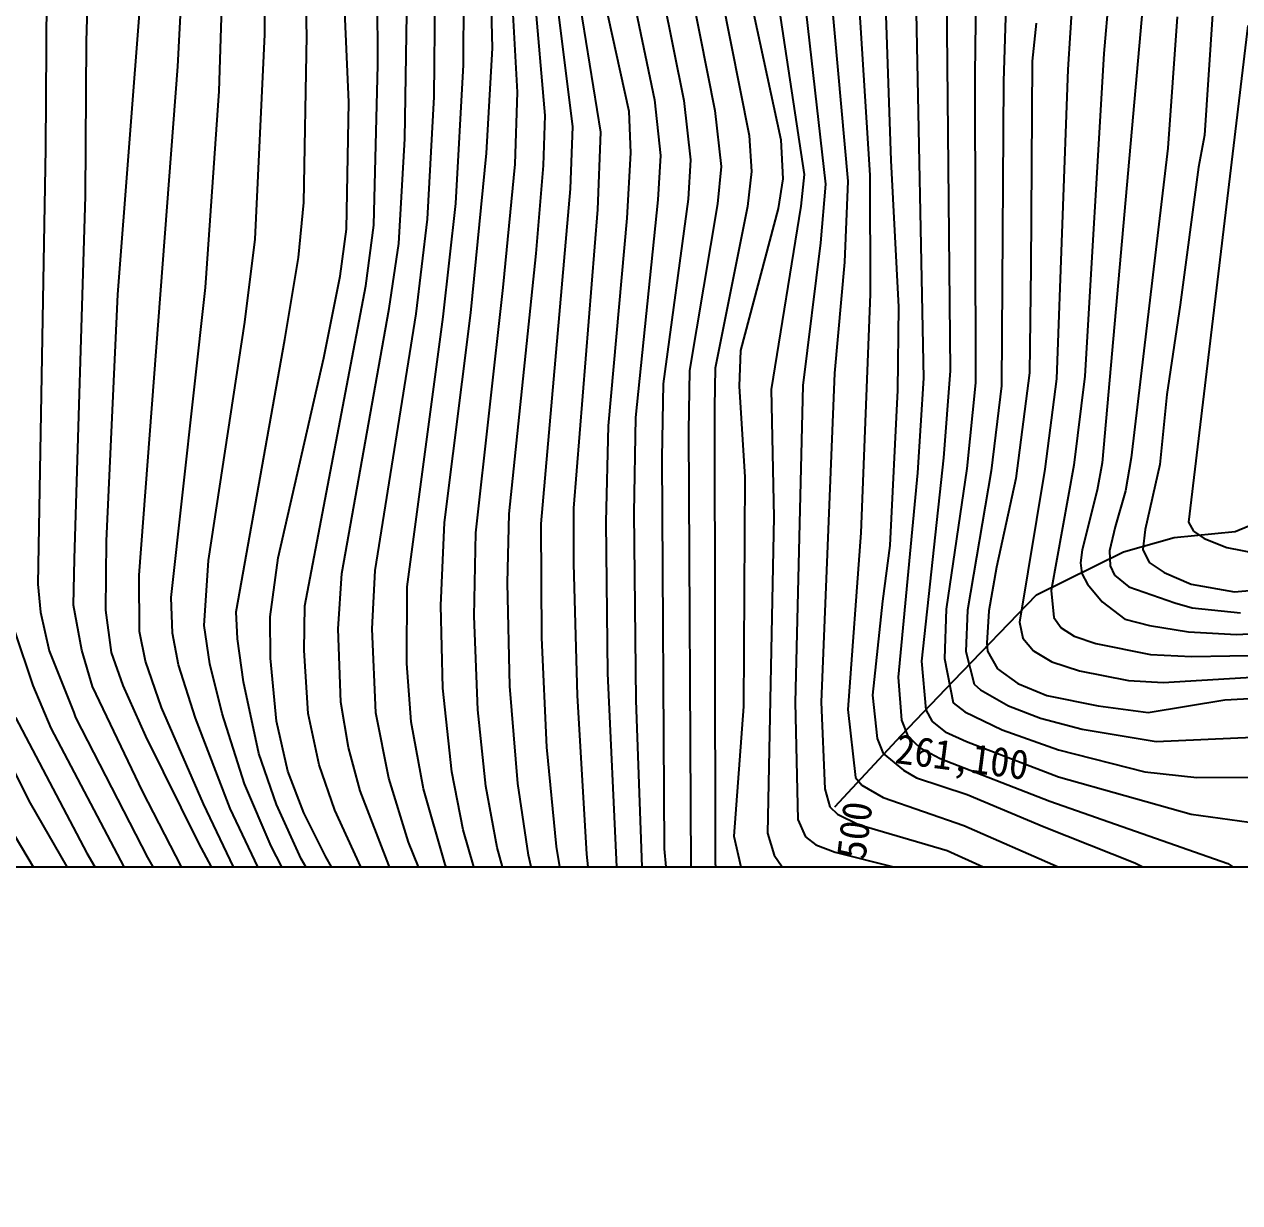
# Model space of a CAD drawing. Header units: millimetres. Extents: x 1510 to 2306, y 1103 to 1807.
# Drawn here: x 1694.7 to 1777.1, y 1379.1 to 1459 of the extents above; entities that cross this region are included whole.
import ezdxf
from ezdxf.enums import TextEntityAlignment as Align
from ezdxf.xclip import XClip

# ---------------------------------------------------------------- set-up
doc = ezdxf.new("R2010")
doc.units = ezdxf.units.MM
doc.header["$LTSCALE"] = 10
doc.header["$MEASUREMENT"] = 0
doc.header["$XCLIPFRAME"] = 2
doc.layers.add('TX-PAPR', color=2, linetype='Continuous', plot=False)
doc.layers.add('TZ-BASE', color=253, linetype='Continuous')
doc.styles.add('HANA', font='GulimChe.ttf')

# ---------------------------------------------------------------- blocks, each defined once
blk = doc.blocks.new('JD-DHDH6EF4KJ')
at = {"layer": 'TZ-BASE'}
for p, q in [((103.1632202133187, -36.20235484960722, 210), (106.2588191676186, 3.919265219359659, 210)), ((107.2214922512067, -20.74292725228588, 209), (108.2716978291865, -0.9838814320391975, 209)), ((110.0359771242947, -22.40739508054685, 208), (110.6549508397584, -1.652184487960767, 208)), ((113.1125279720873, -18.56893805004074, 207), (113.0615671356209, -2.921052276156843, 207)), ((118.8203628089686, -23.15692467166809, 205), (117.936789290281, -3.254046527988976, 205)), ((154.7075297181727, -2.566651526081841, 185), (155.5557933406672, -27.10453283262905, 185)), ((115.9746823958121, -18.65416962522431, 206), (115.5178024218767, -3.730337666755076, 206)), ((128.5428929566115, -19.49406021053437, 200), (128.1515905865817, -4.130142433394212, 200)), ((130.247014529712, -22.47670723038027, 199), (129.2872391567216, -4.805455521971453, 199)), ((161.4863634911599, -4.139956744271331, 182), (161.246137911774, -21.23811082885368, 182)), ((163.7094026476552, -4.733505022828467, 181), (163.199056652229, -21.73131404494052, 181)), ((132.1174306453322, -24.05119305860717, 198), (130.5020626553451, -5.452108548983233, 198)), ((157.0296025784337, -5.575407622207422, 184), (157.7749200404505, -41.87260870821774, 184)), ((101.0414796466939, -19.02498340641614, 211), (101.3532008032198, -6.030246467067627, 211)), ((159.2539710194978, -7.024192895565648, 183), (159.5652981374878, -41.37867959070718, 183)), ((168.4025887998578, -7.704835265991278, 179), (167.5509462663322, -20.9330696928082, 179)), ((98.38129670984927, -8.480481518490706, 212), (98.24746223562397, -26.30213958499371, 212)), ((134.0096837712626, -24.80667466868181, 197), (131.9698648841586, -8.521840909408638, 197)), ((134.4735450367443, -8.664811432070564, 195), (137.7870153507101, -23.76247170788702, 195)), ((136.6450232070638, -8.988098687405, 194), (139.5254966045904, -22.99638986066566, 194)), ((135.9056321861281, -25.19128404927324, 196), (133.2750274707214, -9.086409262527013, 196)), ((152.9648544832889, -9.73398685734719, 186), (154.1205860632472, -28.10287710317061, 186)), ((170.9108467157348, -9.121268931776285, 178), (170.0001905536046, -19.85917314639664, 178)), ((139.0830240250216, -10.95625987442327, 193), (141.5161828038108, -23.03041980660055, 193)), ((149.0858687266591, -10.87827706278767, 188), (151.1340781502076, -28.71039380002185, 188)), ((151.065618226392, -10.96376075758599, 187), (152.6342453676334, -28.51022388716228, 187)), ((147.2715385693591, -12.08395163778914, 189), (149.6799124795652, -28.0482705066679, 189)), ((141.383547553618, -12.48081038909731, 192), (143.6328859267815, -23.72671641744091, 192)), ((126.5847666990303, -20.62381224663113, 201), (126.6347653228149, -13.76653319160687, 201)), ((143.5548158360762, -13.4000755433517, 191), (145.9567129876523, -25.41050981992157, 191)), ((120.7838124800182, -20.62955483476981, 204), (120.7512074371334, -14.61542120511876, 204)), ((124.5900215496367, -22.78996121374075, 202), (124.6894787104102, -14.80935052438872, 202)), ((145.9382038514013, -15.65337009209907, 190), (148.1069442132139, -25.71491488287575, 190)), ((122.6087542801397, -25.64065543340985, 203), (122.7492774631246, -17.15020774121513, 203)), ((172.6450378435839, -16.53411127897562, 177), (169.883657290542, -47.61691181070637, 177)), ((177.3452969399223, -17.20725565883913, 175), (176.8055816791602, -25.39487059350358, 175)), ((165.4054251547786, -17.78635046893032, 180), (165.1262759703095, -20.36138893495081, 180)), ((174.9652757059666, -17.35903246435919, 176), (174.3216116063413, -26.27587648338522, 176)), ((179.7441071462526, -17.95555927895475, 174), (175.7257730361598, -51.62823973080958, 174)), ((112.4783701881242, -32.44520876402385, 207), (113.1125279720873, -18.56893805004074, 207)), ((115.756462327583, -29.95584053453058, 206), (115.9746823958121, -18.65416962522431, 206)), ((100.9610875583894, -29.51490441593342, 211), (101.0414796466939, -19.02498340641614, 211)), ((128.1435134389321, -26.60850217955885, 200), (128.5428929566115, -19.49406021053437, 200)), ((165.1262759703095, -20.36138893495081, 180), (165.0472867631761, -34.36518494144548, 180)), ((170.0001905536046, -19.85917314639664, 178), (168.6984771635616, -41.73149704496609, 178)), ((104.5988494686317, -55.22844964286196, 209), (107.2214922512067, -20.74292725228588, 209)), ((120.5195061884297, -31.49090764933499, 204), (120.7838124800182, -20.62955483476981, 204)), ((126.0577177861123, -30.01909580553183, 201), (126.5847666990303, -20.62381224663113, 201)), ((161.246137911774, -21.23811082885368, 182), (161.2942885355442, -42.17772776106722, 182)), ((167.5509462663322, -20.9330696928082, 179), (166.7883236023481, -41.91853701605578, 179)), ((163.199056652229, -21.73131404494052, 181), (163.046817852708, -42.38982488619513, 181)), ((109.098664014542, -35.71172166988254, 208), (110.0359771242947, -22.40739508054685, 208)), ((124.154922657006, -31.08636296910117, 202), (124.5900215496367, -22.78996121374075, 202)), ((130.0906545716571, -27.35864299925743, 199), (130.247014529712, -22.47670723038027, 199)), ((139.5254966045904, -22.99638986066566, 194), (139.9332063029287, -26.77731435841997, 194)), ((141.5161828038108, -23.03041980660055, 193), (141.9851712199161, -27.06616292434046, 193)), ((118.6677635724482, -31.76815207078471, 205), (118.8203628089686, -23.15692467166809, 205)), ((137.7870153507101, -23.76247170788702, 195), (137.9097949952702, -26.57924982634722, 195)), ((143.6328859267815, -23.72671641744091, 192), (144.0432149222179, -27.51911098943674, 192)), ((132.0197158738738, -27.44854031543946, 198), (132.1174306453322, -24.05119305860717, 198)), ((133.847349576361, -29.02297626828658, 197), (134.0096837712626, -24.80667466868181, 197)), ((135.6973923587357, -30.43346917396411, 196), (135.9056321861281, -25.19128404927324, 196)), ((145.9567129876523, -25.41050981992157, 191), (146.101789925131, -27.85522484118701, 191)), ((176.8055816791602, -25.39487059350358, 175), (176.4176729453611, -27.56765186597477, 175)), ((98.24746223562397, -26.30213958499371, 212), (97.74206473174854, -55.82490496058017, 212)), ((122.1963544923055, -32.74363552112482, 203), (122.6087542801397, -25.64065543340985, 203)), ((148.1069442132139, -25.71491488287575, 190), (148.2411879101419, -28.35806629504077, 190)), ((174.3216116063413, -26.27587648338522, 176), (171.851303693169, -47.25910384146846, 176)), ((127.0817899618996, -37.4275387955131, 200), (128.1435134389321, -26.60850217955885, 200)), ((137.9097949952702, -26.57924982634722, 195), (137.6577195493446, -31.00970993182273, 195)), ((139.9332063029287, -26.77731435841997, 194), (139.759329244378, -29.76514154052711, 194)), ((141.9851712199161, -27.06616292434046, 193), (141.8104993216693, -29.71916540071834, 193)), ((155.5557933406672, -27.10453283262905, 185), (156.0753774099285, -37.0182326452632, 185)), ((129.2830179853772, -35.71941100992262, 199), (130.0906545716571, -27.35864299925743, 199)), ((131.5028503023495, -33.4090390993224, 198), (132.0197158738738, -27.44854031543946, 198)), ((144.0432149222179, -27.51911098943674, 192), (143.8147316754621, -30.04244036274031, 192)), ((146.101789925131, -27.85522484118701, 191), (145.8389205596759, -30.21567533368943, 191)), ((176.4176729453611, -27.56765186597477, 175), (175.1702827032132, -36.90312839922262, 175)), ((148.2411879101419, -28.35806629504077, 190), (147.9176713026827, -30.3658911837847, 190)), ((149.6799124795652, -28.0482705066679, 189), (149.4561257923779, -30.21329235215671, 189)), ((151.1340781502076, -28.71039380002185, 188), (150.7783814819122, -32.68880234155222, 188)), ((152.6342453676334, -28.51022388716228, 187), (152.4155587577261, -33.99545482126996, 187)), ((154.1205860632472, -28.10287710317061, 186), (154.1440479037701, -36.17442640048102, 186)), ((100.2182583682588, -54.12001755723031, 211), (100.9610875583894, -29.51490441593342, 211)), ((131.8471217173501, -51.74854813882848, 197), (133.847349576361, -29.02297626828658, 197)), ((115.3950279927813, -33.69265232078033, 206), (115.756462327583, -29.95584053453058, 206)), ((125.213996816834, -37.70796550594969, 201), (126.0577177861123, -30.01909580553183, 201)), ((134.0616687203583, -50.68868823008961, 196), (135.6973923587357, -30.43346917396411, 196)), ((139.759329244378, -29.76514154052711, 194), (138.2484219761391, -44.53735440649325, 194)), ((141.8104993216693, -29.71916540071834, 193), (140.1229408473882, -42.23834076689673, 193)), ((143.8147316754621, -30.04244036274031, 192), (141.9023084898945, -41.3550636782893, 192)), ((145.8389205596759, -30.21567533368943, 191), (143.6376266278676, -41.18504366476554, 191)), ((147.9176713026827, -30.3658911837847, 190), (145.3593711994763, -39.99460951625952, 190)), ((149.4561257923779, -30.21329235215671, 189), (147.4407538613887, -42.6384122876043, 189)), ((123.372543793841, -37.50495775029412, 202), (124.154922657006, -31.08636296910117, 202)), ((137.6577195493446, -31.00970993182273, 195), (136.3867626813881, -45.09169277359615, 195)), ((118.231254160346, -34.9421886226628, 205), (118.6677635724482, -31.76815207078471, 205)), ((119.9658479302889, -35.59623799141264, 204), (120.5195061884297, -31.49090764933499, 204)), ((111.7579422758718, -38.07732329232385, 207), (112.4783701881242, -32.44520876402385, 207)), ((121.5582545800717, -37.13861631965847, 203), (122.1963544923055, -32.74363552112482, 203)), ((150.7783814819122, -32.68880234155222, 188), (149.5803299956606, -42.36922933947062, 188)), ((114.4797709145059, -39.23222919800901, 206), (115.3950279927813, -33.69265232078033, 206)), ((129.6799545338145, -51.05604488099925, 198), (131.5028503023495, -33.4090390993224, 198)), ((152.4155587577261, -33.99545482126996, 187), (151.7431967319571, -41.51911234852741, 187)), ((165.0472867631761, -34.36518494144548, 180), (164.9552319273062, -41.50121173239313, 180)), ((117.1111703242059, -40.47714513691608, 205), (118.231254160346, -34.9421886226628, 205)), ((102.4009874498006, -52.88707883955794, 210), (103.1632202133187, -36.20235484960722, 210)), ((106.777977312333, -56.73705017924658, 208), (109.098664014542, -35.71172166988254, 208)), ((115.8333871272043, -57.30338375689462, 204), (119.9658479302889, -35.59623799141264, 204)), ((127.4204398473084, -52.34179602537188, 199), (129.2830179853772, -35.71941100992262, 199)), ((154.1440479037701, -36.17442640048102, 186), (153.5162674426392, -52.35892819750006, 186)), ((156.0753774099285, -37.0182326452632, 185), (156.003501734609, -42.68770420312649, 185)), ((175.1702827032132, -36.90312839922262, 175), (174.2530768847209, -42.97091222475865, 175)), ((118.3349023818446, -55.10387088812422, 203), (121.5582545800717, -37.13861631965847, 203)), ((120.6021242353891, -54.89525571453851, 202), (123.372543793841, -37.50495775029412, 202)), ((122.7618232655805, -56.01289063732838, 201), (125.213996816834, -37.70796550594969, 201)), ((125.2987893362006, -51.64292277727509, 200), (127.0817899618996, -37.4275387955131, 200)), ((109.2964551034966, -54.22647835995303, 207), (111.7579422758718, -38.07732329232385, 207)), ((111.1759438160225, -57.71419251954649, 206), (114.4797709145059, -39.23222919800901, 206)), ((145.3593711994763, -39.99460951625952, 190), (145.2697982035461, -42.41249463177519, 190)), ((114.0289594323549, -54.0464631812938, 205), (117.1111703242059, -40.47714513691608, 205)), ((143.6376266278676, -41.18504366476554, 191), (143.5941813616664, -43.83629493671469, 191)), ((141.9023084898945, -41.3550636782893, 192), (141.8347142563434, -45.43204448051983, 192)), ((151.7431967319571, -41.51911234852741, 187), (150.8323270572873, -63.8387415043544, 187)), ((157.7749200404505, -41.87260870821774, 184), (157.3657019840612, -48.28631974119344, 184)), ((159.5652981374878, -41.37867959070718, 183), (159.1150282655726, -47.27542562311282, 183)), ((164.9552319273062, -41.50121173239313, 180), (164.0342685053474, -48.66818255608086, 180)), ((166.7883236023481, -41.91853701605578, 179), (166.0020212866366, -48.03710262043751, 179)), ((168.6984771635616, -41.73149704496609, 178), (167.9486455978476, -47.77165478368988, 178)), ((140.1229408473882, -42.23834076689673, 193), (140.026717861183, -47.23466475910391, 193)), ((145.2697982035461, -42.41249463177519, 190), (145.6612923274806, -48.57899892894784, 190)), ((147.4407538613887, -42.6384122876043, 189), (147.6207151237759, -51.28274301529746, 189)), ((149.5803299956606, -42.36922933947062, 188), (149.0735813830979, -63.86691267869901, 188)), ((156.003501734609, -42.68770420312649, 185), (155.4770300016389, -53.20437907704036, 185)), ((161.2942885355442, -42.17772776106722, 182), (160.7094079945527, -47.9969946127967, 182)), ((163.046817852708, -42.38982488619513, 181), (162.3594357395195, -48.14192881813506, 181)), ((174.2530768847209, -42.97091222475865, 175), (173.7801490609709, -47.72119893040508, 175)), ((143.5941813616664, -43.83629493671469, 191), (143.6407492555736, -74.80026533821365, 191)), ((136.3867626813881, -45.09169277359615, 195), (136.2321213257383, -51.60243802436162, 195)), ((138.2484219761391, -44.53735440649325, 194), (138.1445348220877, -50.9867348735861, 194)), ((141.8347142563434, -45.43204448051983, 192), (141.9926029456838, -75.1219487603521, 192)), ((140.026717861183, -47.23466475910391, 193), (140.1957233058638, -73.77416662574979, 193)), ((159.1150282655726, -47.27542562311282, 183), (157.6385790937056, -61.04349798127078, 183)), ((167.9486455978476, -47.77165478368988, 178), (166.4258747984422, -56.26690898364177, 178)), ((169.883657290542, -47.61691181070637, 177), (169.5494976823102, -49.46325654251268, 177)), ((171.851303693169, -47.25910384146846, 176), (171.4598106548947, -49.51500349727576, 176)), ((173.7801490609709, -47.72119893040508, 175), (172.8009543718072, -52.13151045516133, 175)), ((145.6612923274806, -48.57899892894784, 190), (145.5690072785073, -64.11967437216663, 190)), ((157.3657019840612, -48.28631974119344, 184), (156.0586792429094, -62.14658675549435, 184)), ((160.7094079945527, -47.9969946127967, 182), (159.3034187850426, -57.5290516432724, 182)), ((162.3594357395195, -48.14192881813506, 181), (160.7521864338196, -57.58789870655164, 181)), ((166.0020212866366, -48.03710262043751, 179), (164.268727044051, -58.41295478044776, 179)), ((164.0342685053474, -48.66818255608086, 180), (162.7112979496014, -54.68382517859573, 180)), ((169.5494976823102, -49.46325654251268, 177), (168.5328264996351, -53.50618934704107, 177)), ((171.4598106548947, -49.51500349727576, 176), (170.766572427121, -51.9404264173354, 176)), ((129.5803910478717, -55.75248480110895, 198), (129.6799545338145, -51.05604488099925, 198)), ((134.0690668381576, -54.44942718648235, 196), (134.0616687203583, -50.68868823008961, 196)), ((138.1445348220877, -50.9867348735861, 194), (138.2592683684197, -63.72496330502327, 194)), ((178.8937233205943, -52.25649902655277, 149.0618639420294), (182.2775707398541, -50.84224705348606, 149.0618639420294)), ((125.0500044691435, -57.29027955397032, 200), (125.2987893362006, -51.64292277727509, 200)), ((131.9014350976504, -59.46351275959751, 197), (131.8471217173501, -51.74854813882848, 197)), ((136.2321213257383, -51.60243802436162, 195), (136.347542727628, -61.89566347678192, 195)), ((147.6207151237759, -51.28274301529746, 189), (147.2016908468795, -72.71853306339472, 189)), ((175.7257730361598, -51.62823973080958, 174), (176.0798373621947, -52.23008654173464, 174)), ((127.321039970906, -58.0065199828241, 199), (127.4204398473084, -52.34179602537188, 199)), ((153.5162674426392, -52.35892819750006, 186), (152.6336486440559, -64.32448914865381, 186)), ((170.766572427121, -51.9404264173354, 176), (170.3785906743433, -53.56406729505397, 176)), ((171.3232784816646, -53.64292931373348, 149.0618639420294), (174.7517326571106, -52.67399434847175, 149.0618639420294)), ((172.8009543718072, -52.13151045516133, 175), (172.6271877558029, -53.48376857678522, 175)), ((174.7517326571106, -52.67399434847175, 149.0618639420294), (178.8937233205943, -52.25649902655277, 149.0618639420294)), ((176.0798373621947, -52.23008654173464, 174), (176.7980846288265, -52.7297657012823, 174)), ((102.3347817001631, -57.59024713397957, 210), (102.4009874498006, -52.88707883955794, 210)), ((155.4770300016389, -53.20437907704036, 185), (154.9904834767804, -56.99070181770367, 185)), ((168.5328264996351, -53.50618934704107, 177), (168.4194946182834, -54.38814216677565, 177)), ((172.6271877558029, -53.48376857678522, 175), (173.0639482128317, -54.36464515369153, 175)), ((176.7980846288265, -52.7297657012823, 174), (178.3343722524005, -53.34373851775308, 174)), ((178.3343722524005, -53.34373851775308, 174), (180.4003237479483, -53.74335415952373, 174)), ((100.146829014062, -57.25786532368511, 211), (100.2182583682588, -54.12001755723031, 211)), ((109.0092118934554, -58.64125653236988, 207), (109.2964551034966, -54.22647835995303, 207)), ((113.4855369467987, -58.05401359143434, 205), (114.0289594323549, -54.0464631812938, 205)), ((165.4280081987381, -56.55531052011065, 149.0618639420294), (171.3232784816646, -53.64292931373348, 149.0618639420294)), ((170.3785906743433, -53.56406729505397, 176), (170.4265765451419, -54.58628672891064, 176)), ((173.0639482128317, -54.36464515369153, 175), (174.0764824197686, -55.04459181020502, 175)), ((118.0862403379579, -58.85031736118253, 203), (118.3349023818446, -55.10387088812422, 203)), ((120.3978462417144, -58.85282668948639, 202), (120.6021242353891, -54.89525571453851, 202)), ((134.3130287474196, -63.37754408392357, 196), (134.0690668381576, -54.44942718648235, 196)), ((162.7112979496014, -54.68382517859573, 180), (162.1937557049678, -57.6414125454321, 180)), ((168.4194946182834, -54.38814216677565, 177), (168.5052579416079, -55.11637609245372, 177)), ((168.5052579416079, -55.11637609245372, 177), (168.8926256113918, -55.82359888579231, 177)), ((170.4265765451419, -54.58628672891064, 176), (170.7038796301931, -55.21959849173436, 176)), ((174.0764824197686, -55.04459181020502, 175), (175.9005458631727, -55.82882272527786, 175)), ((97.74206473174854, -55.82490496058017, 212), (97.92786140515818, -57.73506340294261, 212)), ((104.6329025418381, -59.03457869080012, 209), (104.5988494686317, -55.22844964286196, 209)), ((122.7365460176079, -61.20505929656792, 201), (122.7618232655805, -56.01289063732838, 201)), ((129.7371613904543, -62.74052692347323, 198), (129.5803910478717, -55.75248480110895, 198)), ((168.8926256113918, -55.82359888579231, 177), (169.8740095054964, -57.02552669521538, 177)), ((170.7038796301931, -55.21959849173436, 176), (171.6793406833895, -56.00239003117895, 176)), ((171.6793406833895, -56.00239003117895, 176), (174.793880745332, -57.08743574249092, 176)), ((175.9005458631727, -55.82882272527786, 175), (178.8587805017014, -56.34641683293739, 175)), ((178.8587805017014, -56.34641683293739, 175), (182.6149277684162, -56.00433338625589, 175)), ((106.8563342127018, -59.1651821557316, 208), (106.777977312333, -56.73705017924658, 208)), ((159.7916102915478, -62.38044044413255, 149.0618639420294), (165.4280081987381, -56.55531052011065, 149.0618639420294)), ((166.4258747984422, -56.26690898364177, 178), (166.5906075920211, -58.10309891722864, 178)), ((100.7164598407107, -60.30863508500624, 211), (100.146829014062, -57.25786532368511, 211)), ((102.7364433954644, -60.46258658883744, 210), (102.3347817001631, -57.59024713397957, 210)), ((115.7980553419911, -60.32968763192184, 204), (115.8333871272043, -57.30338375689462, 204)), ((125.1910951660248, -62.88169628169271, 200), (125.0500044691435, -57.29027955397032, 200)), ((154.9904834767804, -56.99070181770367, 185), (154.3090357137844, -63.36369826921145, 185)), ((159.3034187850426, -57.5290516432724, 182), (159.1848747885379, -60.88109102388262, 182)), ((160.7521864338196, -57.58789870655164, 181), (160.644332560827, -60.40553203294985, 181)), ((162.1937557049678, -57.6414125454321, 180), (162.0509845706401, -59.82240789351636, 180)), ((169.8740095054964, -57.02552669521538, 177), (171.4079940518714, -58.20615226658992, 177)), ((174.793880745332, -57.08743574249092, 176), (175.9783322586445, -57.44594117288943, 176)), ((175.9783322586445, -57.44594117288943, 176), (179.252182098804, -57.7715006825747, 176)), ((97.92786140515818, -57.73506340294261, 212), (98.50918187922798, -60.34277389387717, 212)), ((111.2768583370489, -59.54592337703798, 206), (111.1759438160225, -57.71419251954649, 206)), ((113.5164267898654, -60.85784837504616, 205), (113.4855369467987, -58.05401359143434, 205)), ((127.5628121200425, -64.34524281966151, 199), (127.321039970906, -58.0065199828241, 199)), ((164.268727044051, -58.41295478044776, 179), (164.5067205680534, -59.49346554005751, 179)), ((166.5906075920211, -58.10309891722864, 178), (167.1001354065374, -58.78502381592989, 178)), ((171.4079940518714, -58.20615226658992, 177), (173.0906264913501, -58.64540742963436, 177)), ((96.16369312579627, -59.00347235714435, 213), (97.40080049884273, -62.70334114914294, 213)), ((105.0356606813439, -61.04568533599377, 209), (104.6329025418381, -59.03457869080012, 209)), ((107.265953445225, -61.30021265795222, 208), (106.8563342127018, -59.1651821557316, 208)), ((109.3859535488009, -61.24081239980296, 207), (109.0092118934554, -58.64125653236988, 207)), ((118.2708880568098, -63.82912302424666, 203), (118.0862403379579, -58.85031736118253, 203)), ((120.6537883301789, -64.54754872323247, 202), (120.3978462417144, -58.85282668948639, 202)), ((167.1001354065374, -58.78502381592989, 178), (167.9884380159201, -59.36340698145796, 178)), ((173.0906264913501, -58.64540742963436, 177), (175.7329362146556, -59.06149952788837, 177)), ((175.7329362146556, -59.06149952788837, 177), (178.9879586057214, -59.24901743259397, 177)), ((178.9879586057214, -59.24901743259397, 177), (187.0209821991739, -58.83089410391403, 177)), ((111.6862765513943, -62.46460053659393, 206), (111.2768583370489, -59.54592337703798, 206)), ((132.2465733165736, -66.89089373097522, 197), (131.9014350976504, -59.46351275959751, 197)), ((162.0509845706401, -59.82240789351636, 180), (162.1167312827019, -60.38069134351099, 180)), ((164.5067205680534, -59.49346554005751, 179), (165.218215931498, -60.35167126904707, 179)), ((167.9884380159201, -59.36340698145796, 178), (169.4574760798132, -59.86087860947009, 178)), ((169.4574760798132, -59.86087860947009, 178), (173.1644290326512, -60.60636226960924, 178)), ((98.50918187922798, -60.34277389387717, 212), (100.1685904655606, -64.54296689099283, 212)), ((101.444538370677, -62.77092478642589, 211), (100.7164598407107, -60.30863508500624, 211)), ((103.5131921031279, -62.71448197937571, 210), (102.7364433954644, -60.46258658883744, 210)), ((113.9097509953426, -65.1136546752532, 205), (113.5164267898654, -60.85784837504616, 205)), ((116.0708165975811, -64.59492513391888, 204), (115.7980553419911, -60.32968763192184, 204)), ((159.1848747885379, -60.88109102388262, 182), (159.772672660707, -63.88660181488376, 182)), ((160.644332560827, -60.40553203294985, 181), (161.2060072778841, -62.6067977262428, 181)), ((162.1167312827019, -60.38069134351099, 180), (162.7892497953726, -61.56678054650547, 180)), ((165.218215931498, -60.35167126904707, 179), (166.46159953397, -61.1060731379257, 179)), ((173.1644290326512, -60.60636226960924, 178), (175.932006935589, -60.72727086726809, 178)), ((175.932006935589, -60.72727086726809, 178), (186.8494082831894, -60.57601713010808, 178)), ((106.1294138146332, -64.186552740779, 209), (105.0356606813439, -61.04568533599377, 209)), ((108.4232380243484, -64.91420870291768, 208), (107.265953445225, -61.30021265795222, 208)), ((110.2389692598954, -64.59482014304376, 207), (109.3859535488009, -61.24081239980296, 207)), ((123.0340660591319, -65.16266720104613, 201), (122.7365460176079, -61.20505929656792, 201)), ((157.6385790937056, -61.04349798127078, 183), (157.9351975223399, -64.35379845945863, 183)), ((162.7892497953726, -61.56678054650547, 180), (164.1727954163216, -62.5693200303358, 180)), ((166.46159953397, -61.1060731379257, 179), (168.3426623095875, -61.71344825002598, 179)), ((168.3426623095875, -61.71344825002598, 179), (171.6634154231579, -62.35719340178184, 179)), ((112.7184388642781, -67.30748201321694, 206), (111.6862765513943, -62.46460053659393, 206)), ((136.347542727628, -61.89566347678192, 195), (137.0193677770148, -76.56376117968466, 195)), ((156.0586792429094, -62.14658675549435, 184), (156.2714345167333, -65.06308806326706, 184)), ((156.258948038565, -66.09044831548817, 149.0618639420294), (159.7916102915478, -62.38044044413255, 149.0618639420294)), ((161.2060072778841, -62.6067977262428, 181), (161.62671460415, -63.00618332103477, 181)), ((164.1727954163216, -62.5693200303358, 180), (166.1321147871204, -63.37092959365691, 180)), ((171.6634154231579, -62.35719340178184, 179), (174.0157305295288, -62.49685864755884, 179)), ((174.0157305295288, -62.49685864755884, 179), (182.7180268205411, -61.9680543159775, 179)), ((97.40080049884273, -62.70334114914294, 213), (98.60884213249665, -65.60013974958565, 213)), ((104.8280238383159, -69.86673631696613, 211), (101.444538370677, -62.77092478642589, 211)), ((105.0571059086651, -66.14423563197488, 210), (103.5131921031279, -62.71448197937571, 210)), ((125.7906797300675, -68.54730876674876, 200), (125.1910951660248, -62.88169628169271, 200)), ((130.2702468305652, -69.34736800158862, 198), (129.7371613904543, -62.74052692347323, 198)), ((134.9398355670273, -74.12915937046637, 196), (134.3130287474196, -63.37754408392357, 196)), ((154.3090357137844, -63.36369826921145, 185), (154.6203994862735, -66.29034315625904, 185)), ((161.62671460415, -63.00618332103477, 181), (163.5251872394874, -64.08406214319984, 181)), ((166.1321147871204, -63.37092959365691, 180), (169.6139930716599, -64.09327214368386, 180)), ((178.1909516778542, -63.68337539682398, 180), (182.6233729678206, -63.4281920028734, 180)), ((93.78392642573453, -63.96393726079259, 215), (97.22693390675704, -70.68641001131618, 215)), ((108.9634838842321, -70.73697183470358, 209), (106.1294138146332, -64.186552740779, 209)), ((118.7923095007718, -66.89834274019813, 203), (118.2708880568098, -63.82912302424666, 203)), ((138.2592683684197, -63.72496330502327, 194), (138.9339808964869, -82.18516183740576, 194)), ((145.5690072785073, -64.11967437216663, 190), (144.9227724129159, -72.93041289973189, 190)), ((149.0735813830979, -63.86691267869901, 188), (149.250509710022, -71.78587898547994, 188)), ((150.8323270572873, -63.8387415043544, 187), (151.0838872843306, -69.70540042663924, 187)), ((159.772672660707, -63.88660181488376, 182), (160.5588166757661, -64.49255635373993, 182)), ((163.5251872394874, -64.08406214319984, 181), (165.6907798555912, -64.91950475907652, 181)), ((169.6139930716599, -64.09327214368386, 180), (172.9953713209834, -64.52778286795365, 180)), ((172.9953713209834, -64.52778286795365, 180), (178.1909516778542, -63.68337539682398, 180)), ((96.22234301327262, -64.86698622640688, 214), (101.0543242843123, -74.064303394116, 214)), ((100.1685904655606, -64.54296689099283, 212), (100.2951661405677, -64.86686520060175, 212)), ((100.2951661405677, -64.86686520060175, 212), (105.1703529645747, -74.35486810267321, 212)), ((110.7691998603113, -71.04342776656267, 208), (108.4232380243484, -64.91420870291768, 208)), ((111.7464320519939, -69.37308740525623, 207), (110.2389692598954, -64.59482014304376, 207)), ((116.8144765096367, -68.09351965910173, 204), (116.0708165975811, -64.59492513391888, 204)), ((121.5380042049219, -68.98622463044012, 202), (120.6537883301789, -64.54754872323247, 202)), ((128.1107783717162, -69.52561646138201, 199), (127.5628121200425, -64.34524281966151, 199)), ((152.6336486440559, -64.32448914865381, 186), (153.1555622835003, -68.94374974971288, 186)), ((156.2714345167333, -65.06308806326706, 184), (156.7035475122975, -66.14180328746443, 184)), ((157.9351975223399, -64.35379845945863, 183), (158.3505405903852, -65.14278677478433, 183)), ((160.5588166757661, -64.49255635373993, 182), (163.0958098185365, -65.70504820509814, 182)), ((165.6907798555912, -64.91950475907652, 181), (168.5321702192305, -65.6592708445678, 181)), ((98.60884213249665, -65.60013974958565, 213), (103.6375454859226, -75.15463107766118, 213)), ((114.6812028836575, -68.50346264019026, 205), (113.9097509953426, -65.1136546752532, 205)), ((123.8849405198707, -69.72135299738147, 201), (123.0340660591319, -65.16266720104613, 201)), ((158.3505405903852, -65.14278677478433, 183), (159.2358514713414, -65.83731438187533, 183)), ((159.2358514713414, -65.83731438187533, 183), (160.6810978892318, -66.49500363765401, 183)), ((163.0958098185365, -65.70504820509814, 182), (166.9192260247073, -67.0769513178675, 182)), ((168.5321702192305, -65.6592708445678, 181), (173.5377380210557, -66.50425845134305, 181)), ((89.1022772253491, -66.01606549843564, 217), (97.93049571142183, -79.40798164522857, 217)), ((108.6448482135311, -73.39466160332086, 210), (105.0571059086651, -66.14423563197488, 210)), ((151.768789423455, -70.935678507376, 149.0618639420294), (156.258948038565, -66.09044831548817, 149.0618639420294)), ((154.6203994862735, -66.29034315625904, 185), (155.039783162676, -67.306446471659, 185)), ((156.7035475122975, -66.14180328746443, 184), (157.5479559353553, -66.92855120796594, 184)), ((160.6810978892318, -66.49500363765401, 183), (166.9201283161528, -68.89867471018806, 183)), ((173.5377380210557, -66.50425845134305, 181), (180.0966310709191, -66.20698106632335, 181)), ((113.9053587762173, -70.77124186023138, 206), (112.7184388642781, -67.30748201321694, 206)), ((119.5948215171811, -69.84101396391634, 203), (118.7923095007718, -66.89834274019813, 203)), ((132.9010742459504, -73.62312109133927, 197), (132.2465733165736, -66.89089373097522, 197)), ((155.039783162676, -67.306446471659, 185), (156.4059520030278, -68.44421269398299, 185)), ((157.5479559353553, -66.92855120796594, 184), (158.8902173138631, -67.6431270101748, 184)), ((166.9192260247073, -67.0769513178675, 182), (172.7660347039928, -68.55676261842018, 182)), ((117.877996068506, -71.16531582028256, 204), (116.8144765096367, -68.09351965910173, 204)), ((158.8902173138631, -67.6431270101748, 184), (166.3265060182312, -70.55004468106199, 184)), ((115.7724204050028, -71.34692859029747, 205), (114.6812028836575, -68.50346264019026, 205)), ((122.8527490149136, -73.32924797089072, 202), (121.5380042049219, -68.98622463044012, 202)), ((126.5573806595639, -72.49423124222085, 200), (125.7906797300675, -68.54730876674876, 200)), ((153.1555622835003, -68.94374974971288, 186), (153.5981330082868, -69.46094266785076, 186)), ((156.4059520030278, -68.44421269398299, 185), (157.3006073012366, -68.97155211109202, 185)), ((157.3006073012366, -68.97155211109202, 185), (160.730357812834, -70.09957332341583, 185)), ((166.9201283161528, -68.89867471018806, 183), (175.9182211104198, -71.43882680762908, 183)), ((172.7660347039928, -68.55676261842018, 182), (176.301762988267, -68.94197236106265, 182)), ((176.301762988267, -68.94197236106265, 182), (179.8430217794375, -68.90941904354258, 182)), ((94.05114997114288, -69.34409931558184, 216), (111.0264141804655, -97.7724070212862, 216)), ((108.2871881496394, -76.59352943781414, 211), (104.8280238383159, -69.86673631696613, 211)), ((113.5504455412738, -73.60238001338439, 207), (111.7464320519939, -69.37308740525623, 207)), ((121.5164122604765, -74.88883837588946, 203), (119.5948215171811, -69.84101396391634, 203)), ((125.3546171435446, -74.84601268832921, 201), (123.8849405198707, -69.72135299738147, 201)), ((128.8618314227497, -73.67763765301788, 199), (128.1107783717162, -69.52561646138201, 199)), ((131.0047618844255, -74.21242077063653, 198), (130.2702468305652, -69.34736800158862, 198)), ((151.0838872843306, -69.70540042663924, 187), (151.4275909599091, -70.92851629047072, 187)), ((153.5981330082868, -69.46094266785076, 186), (155.0439034505398, -70.3024609471322, 186)), ((97.22693390675704, -70.68641001131618, 215), (104.6156374920683, -83.55925533827394, 215)), ((112.130811623676, -77.34523034759331, 209), (108.9634838842321, -70.73697183470358, 209)), ((115.5859124996932, -74.44922944472637, 206), (113.9053587762173, -70.77124186023138, 206)), ((155.0439034505398, -70.3024609471322, 186), (160.4968232657411, -72.18924636597512, 186)), ((160.730357812834, -70.09957332341583, 185), (165.9494163517957, -72.2822749229963, 185)), ((166.3265060182312, -70.55004468106199, 184), (178.4000666442444, -74.77049507739139, 184)), ((113.6500150768552, -77.09728174790507, 208), (110.7691998603113, -71.04342776656267, 208)), ((117.2521130275563, -74.31385070204851, 205), (115.7724204050028, -71.34692859029747, 205)), ((119.9902445892512, -75.81420512517798, 204), (117.877996068506, -71.16531582028256, 204)), ((151.4275909599091, -70.92851629047072, 187), (151.9456527122529, -71.43519474309869, 187)), ((151.9456527122529, -71.43519474309869, 187), (153.3573973513267, -72.11919446036336, 187)), ((175.9182211104198, -71.43882680762908, 183), (179.8505372227228, -71.97479096997995, 183)), ((127.7381521117059, -76.50791557127377, 200), (126.5573806595639, -72.49423124222085, 200)), ((149.250509710022, -71.78587898547994, 188), (149.7674714287277, -72.97009331607842, 188)), ((153.3573973513267, -72.11919446036336, 187), (159.3818309915951, -73.89111526170745, 187)), ((160.4968232657411, -72.18924636597512, 186), (170.5245936885476, -76.59762796704308, 186)), ((165.9494163517957, -72.2822749229963, 185), (172.0978858429589, -74.72186461489764, 185)), ((144.9227724129159, -72.93041289973189, 190), (145.442599837872, -75.20717438333668, 190)), ((147.2016908468795, -72.71853306339472, 189), (147.63790532024, -74.19990808420698, 189)), ((149.7674714287277, -72.97009331607842, 188), (150.4710435139423, -73.50491804076592, 188)), ((101.0543242843123, -74.064303394116, 214), (108.6989943977678, -87.26257734023966, 214)), ((113.4512758346391, -82.22644583819783, 210), (108.6448482135311, -73.39466160332086, 210)), ((115.9345425316133, -78.19336885522353, 207), (113.5504455412738, -73.60238001338439, 207)), ((123.7847094307363, -75.5642350280832, 202), (122.8527490149136, -73.32924797089072, 202)), ((131.0780999174749, -81.72912336848094, 199), (128.8618314227497, -73.67763765301788, 199)), ((134.1151387791906, -81.65507463910035, 197), (132.9010742459504, -73.62312109133927, 197)), ((135.9974803073856, -84.0100486658921, 196), (134.9398355670273, -74.12915937046637, 196)), ((140.1957233058638, -73.77416662574979, 193), (140.7473599720397, -80.6480816405383, 193)), ((150.4710435139423, -73.50491804076592, 188), (151.7753268586821, -74.00222786978702, 188)), ((151.7753268586821, -74.00222786978702, 188), (158.5834295502864, -75.72234939158079, 188)), ((159.3818309915951, -73.89111526170745, 187), (163.9992342817422, -76.0029244000616, 187)), ((105.1703529645747, -74.35486810267321, 212), (110.0247429032461, -83.08799907346838, 212)), ((117.8928337769757, -78.61276106606238, 206), (115.5859124996932, -74.44922944472637, 206)), ((120.1762281493575, -79.48389159372891, 205), (117.2521130275563, -74.31385070204851, 205)), ((127.9927878239541, -87.63144008733798, 203), (121.5164122604765, -74.88883837588946, 203)), ((129.1801088869106, -84.54660655127373, 201), (125.3546171435446, -74.84601268832921, 201)), ((132.753941359435, -82.27924516738858, 198), (131.0047618844255, -74.21242077063653, 198)), ((143.6407492555736, -74.80026533821365, 191), (144.4426628214424, -78.16089210583596, 191)), ((147.63790532024, -74.19990808420698, 189), (148.2641749894246, -75.12972332147183, 189)), ((172.0978858429589, -74.72186461489764, 185), (175.9643944807467, -76.73076210464933, 185)), ((178.4000666442444, -74.77049507739139, 184), (181.4217850465793, -76.84921285056043, 184))]:
    blk.add_line(p, q, dxfattribs=at)
at = {"layer": 'TZ-BASE', "style": 'HANA'}
blk.add_text('261,100', height=2, rotation=352.6775590492921, dxfattribs=at).set_placement((155.7744465541036, -67.95459541399032, 145))
blk.add_text('191,500', height=2, rotation=82.67755904929213, dxfattribs=at).set_placement((154.3182145511091, -70.7245091231307, 145), align=Align.RIGHT)

msp = doc.modelspace()

# ---------------------------------------------------------------- linework, layer by layer
at = {"layer": 'TX-PAPR'}
msp.add_lwpolyline([(2297.870733874946, 1551.895708935843), (1597.870733882476, 1551.895708931943), (1597.870733883311, 1401.895708931943), (2297.870733877805, 1401.895708935843), (2297.870733874946, 1551.895708935843)], dxfattribs=at)

# ---------------------------------------------------------------- block references
at = {"layer": 'TZ-BASE'}
ref = msp.add_blockref('JD-DHDH6EF4KJ', (1597.870733882864, 1476.895708931914), dxfattribs=at)
XClip(ref).set_block_clipping_path([(-3.887450361617084e-10, -74.9999999999709), (699.9999999949407, 75.00000000392902)])

doc.saveas('drawing.dxf')
